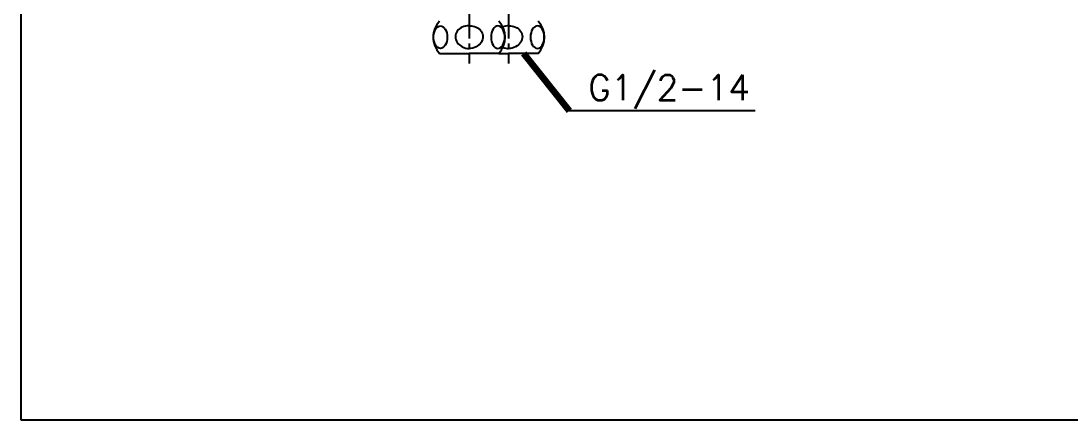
# Model space of a CAD drawing. Extents: x 50 to 890, y 50 to 1238.
# Drawn here: x 50 to 422.7, y 50 to 191.5 of the extents above; entities that cross this region are included whole.
import ezdxf
from ezdxf.enums import TextEntityAlignment as Align

# ---------------------------------------------------------------- set-up
doc = ezdxf.new("R2010")
doc.units = 0
doc.header["$LTSCALE"] = 7
doc.header["$MEASUREMENT"] = 0
doc.linetypes.add('CENTER', pattern=[2, 1.25, -0.25, 0.25, -0.25])
doc.layers.get('0').update_dxf_attribs({"color": 2, "linetype": 'CONTINUOUS'})
for name, color, linetype in [('CL', 1, 'CENTER'), ('D', 2, 'CONTINUOUS'), ('DWG', 7, 'CONTINUOUS')]:
    doc.layers.add(name, color=color, linetype=linetype)
doc.styles.add('GHS', font='ROMANS', dxfattribs={"bigfont": 'GHS'})
doc.dimstyles.new('STANDARD$7', dxfattribs={"dimtxt": 3.5, "dimasz": 3, "dimexe": 1, "dimexo": 0.0625, "dimgap": 1, "dimtad": 1, "dimdec": 4, "dimzin": 0, "dimdsep": 46, "dimtxsty": 'GHS', "dimcen": 1, "dimclrt": 2, "dimadec": 0, "dimazin": 0, "dimtfac": 1, "dimtdec": 4, "dimtofl": 0, "dimtmove": 0, "dimatfit": 3, "dimfxl": 0, "dimtolj": 1, "dimtzin": 0, "dimarcsym": 0})

# ---------------------------------------------------------------- blocks, each defined once
blk = doc.blocks.new('BORDER')
for p, q in [((0, 1), (0, 0)), ((0, 0), (1, 0))]:
    blk.add_line(p, q)

msp = doc.modelspace()

# ---------------------------------------------------------------- linework, layer by layer
at = {"layer": 'CL'}
for p, q in [((209.07, 292.05), (209.07, 176.49)), ((223.07, 292.05), (223.07, 176.49))]:
    msp.add_line(p, q, dxfattribs=at)
at = {"layer": 'D'}
msp.add_line((310.57, 159.69), (244.59, 159.69), dxfattribs=at)
at = {"layer": 'DWG'}
for p, q in [((198.57, 180.02), (209.07, 180.02)), ((219.57, 180.02), (209.07, 180.02)), ((219.57, 180.02), (223.07, 180.02)), ((233.57, 180.02), (223.07, 180.02))]:
    msp.add_line(p, q, dxfattribs=at)
for centre, start, end in [((204.8, 185.77), 137.2588, 222.7412), ((213.35, 185.77), 317.2588, 42.7412), ((227.35, 185.77), 317.2588, 42.7412)]:
    msp.add_arc(centre, 8.47, start, end, dxfattribs=at)
msp.add_ellipse((198.87, 185.77), major_axis=(0, 4), ratio=0.612372, dxfattribs=at)
for centre, start_param, end_param in [((209.07, 185.77), -1.483985, 1.657608), ((223.07, 185.77), -1.483985, -1.042205), ((223.07, 185.77), 1.229314, 1.657608)]:
    msp.add_ellipse(centre, major_axis=(-4.89, 0.52), ratio=0.812554, start_param=start_param, end_param=end_param, dxfattribs=at)
at = {"layer": 'DWG', "extrusion": (0, 0, -1)}
for centre in [(209.07, 185.77), (223.07, 185.77)]:
    msp.add_ellipse(centre, major_axis=(4.89, 0.52), ratio=0.812554, start_param=-1.483985, end_param=1.657608, dxfattribs=at)
for centre in [(219.28, 185.77), (233.28, 185.77)]:
    msp.add_ellipse(centre, major_axis=(0, 4), ratio=0.612372, dxfattribs=at)

# ---------------------------------------------------------------- block references
at = {"xscale": 840, "yscale": 594, "zscale": 840}
msp.add_blockref('BORDER', (50, 50), dxfattribs=at)

# ---------------------------------------------------------------- texts
at = {"layer": 'DWG', "style": 'GHS'}
msp.add_text('G1/2-14', height=9, dxfattribs=at).set_placement((308.75, 163.39), align=Align.RIGHT)

# ---------------------------------------------------------------- leaders
at = {"layer": 'D'}
msp.add_leader([(228.32, 180.02), (244.59, 159.69)], dimstyle='STANDARD$7', override={"dimexe": 2, "dimexo": 1, "dimtad": 0, "dimcen": 0, "dimclrd": 256, "dimclre": 256, "dimclrt": 256, "dimadec": 4, "dimtfac": 0.5, "dimtix": 1, "dimtofl": 1, "dimtmove": 2, "dimlwd": 65535, "dimlwe": 65535}, dxfattribs=at)

doc.saveas('drawing.dxf')
